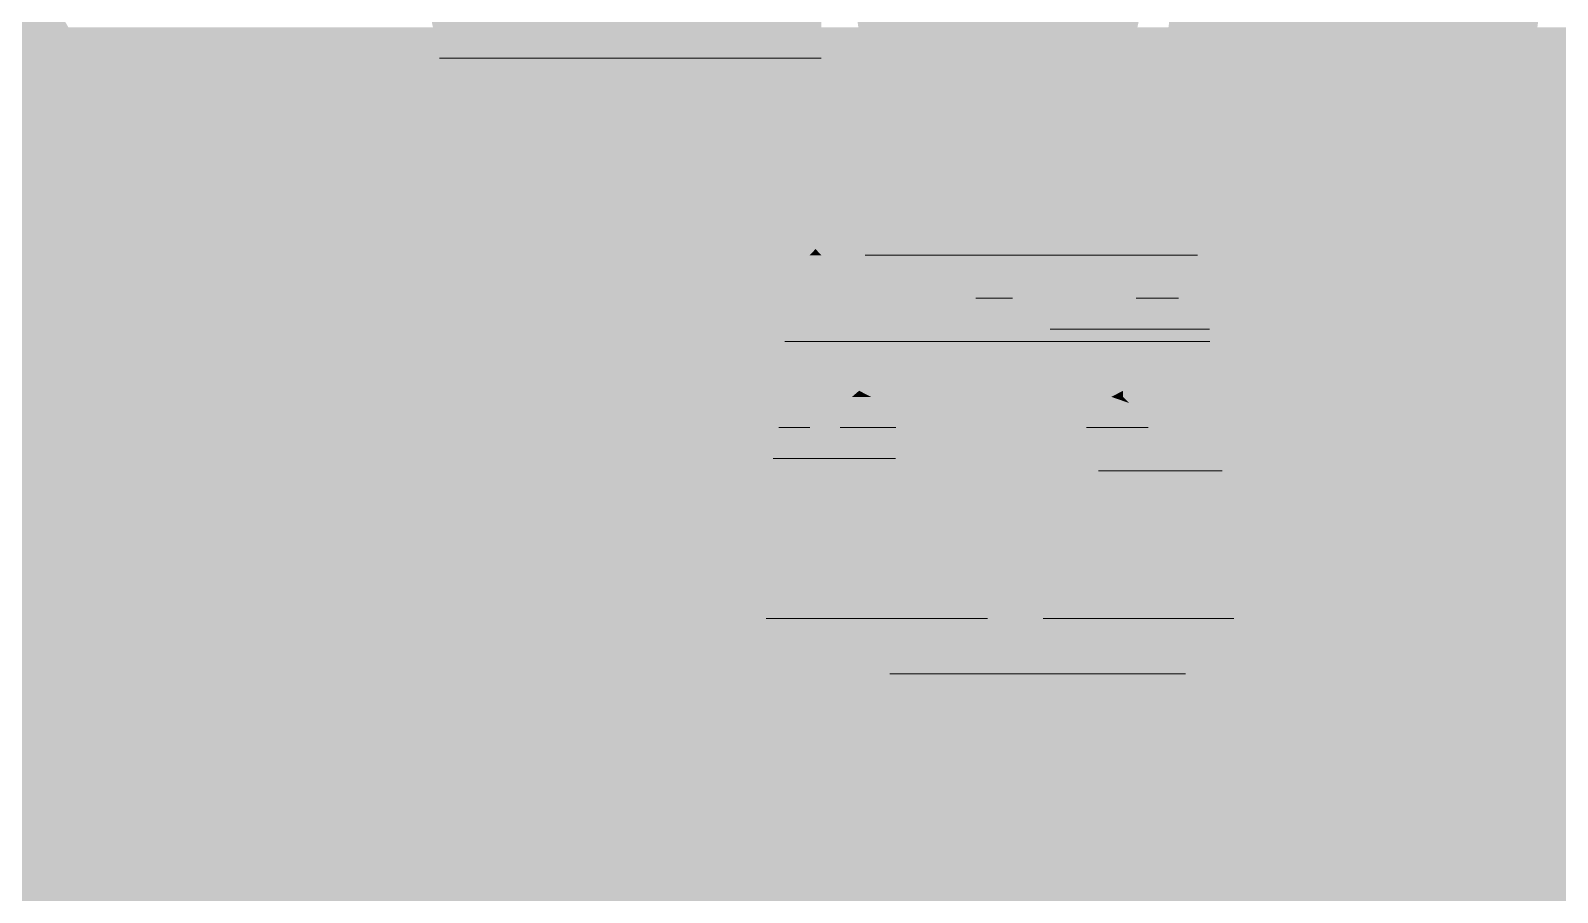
# Model space of a CAD drawing. Header units: inches. Extents: x 0.9 to 46, y 0.8 to 32.4.
# Drawn here: x 43.7883 to 44.2017, y 8.759 to 8.9923 of the extents above; entities that cross this region are included whole.
import ezdxf

# ---------------------------------------------------------------- set-up
doc = ezdxf.new("R2010")
doc.units = ezdxf.units.IN
doc.header["$MEASUREMENT"] = 0
doc.layers.add('PDF_Geometry', color=7, linetype='Continuous')
doc.layers.add('PDF_Solid Fills', color=7, linetype='Continuous')

msp = doc.modelspace()

# ---------------------------------------------------------------- linework, layer by layer
at = {"layer": 'PDF_Geometry', "lineweight": 9}
for points in [[(43.89906, 8.98484), (44.00239, 8.98484)], [(43.89906, 8.98484), (44.00239, 8.98484)], [(44.01424, 8.93149), (44.09592, 8.93149)], [(44.01424, 8.93149), (44.10421, 8.93149), (44.09592, 8.93149)], [(44.04423, 8.91985), (44.05412, 8.91985), (44.05093, 8.91985)], [(44.09432, 8.91985), (44.08762, 8.91985), (44.09911, 8.91985)], [(43.99254, 8.90817), (44.10754, 8.90817)], [(43.99254, 8.90817), (44.10754, 8.90817)], [(44.06752, 8.91149), (44.06433, 8.91149), (44.1074, 8.91149)], [(44.06752, 8.91149), (44.10753, 8.91149)], [(43.99095, 8.88485), (43.99928, 8.88485)], [(43.99095, 8.88485), (43.99928, 8.88485)], [(44.00754, 8.88485), (44.02254, 8.88485)], [(44.00754, 8.88485), (44.02254, 8.88485)], [(44.07422, 8.88485), (44.0909, 8.88485)], [(44.07422, 8.88485), (44.0909, 8.88485)], [(43.98935, 8.87652), (44.00603, 8.87652)], [(43.98935, 8.87652), (44.00594, 8.87652)], [(44.00913, 8.87652), (44.00594, 8.87652), (44.02094, 8.87652)], [(44.00913, 8.87652), (44.02253, 8.87652), (44.02094, 8.87652)], [(44.07741, 8.87317), (44.11091, 8.87317)], [(44.07741, 8.87317), (44.11074, 8.87317)], [(43.98744, 8.83316), (44.02923, 8.83316)], [(43.98744, 8.83316), (44.04742, 8.83316), (44.02923, 8.83316)], [(44.06242, 8.83316), (44.1141, 8.83316)], [(44.06242, 8.83316), (44.11409, 8.83316)], [(44.02413, 8.81816), (44.02094, 8.81816), (44.10102, 8.81816)], [(44.02413, 8.81816), (44.10102, 8.81816)]]:
    msp.add_lwpolyline(points, close=True, dxfattribs=at)
at = {"layer": 'PDF_Solid Fills', "lineweight": 9, "transparency": 33554559}
for points in [[(44.04933, 8.56151), (43.65753, 9.18983), (43.67763, 9.20148)], [(44.43571, 9.18651), (44.41753, 9.19816), (44.04933, 8.51653)], [(44.41753, 9.19816), (44.04933, 8.51653), (44.04933, 8.56151)], [(44.04933, 8.51653), (44.04933, 8.56151), (43.65753, 9.18983)], [(44.01073, 9.0065), (44.01264, 8.99151), (44.08762, 8.99151)], [(44.01073, 9.0065), (44.09081, 9.0065), (44.08762, 8.99151)], [(43.89587, 8.99983), (43.89906, 8.98484), (44.00243, 8.98484)], [(43.89587, 8.99983), (44.00243, 8.99983), (44.00243, 8.98484)], [(44.09751, 9.00149), (44.09592, 8.98985), (44.19578, 8.98985)], [(44.09751, 9.00149), (44.19738, 9.00149), (44.19578, 8.98985)], [(44.01264, 8.99151), (44.01424, 8.98152), (44.08921, 8.98152)], [(44.01264, 8.99151), (44.08762, 8.99151), (44.08921, 8.98152)], [(44.09592, 8.98985), (44.09911, 8.97316), (44.19259, 8.97316)], [(44.09592, 8.98985), (44.19578, 8.98985), (44.19259, 8.97316)], [(43.89906, 8.98484), (43.90927, 8.96317), (44.00084, 8.96317)], [(43.89906, 8.98484), (44.00243, 8.98484), (44.00084, 8.96317)], [(44.01424, 8.98152), (44.01264, 8.96818), (44.09081, 8.96818)], [(44.01424, 8.98152), (44.08921, 8.98152), (44.09081, 8.96818)], [(44.09911, 8.97316), (44.1074, 8.94652), (44.17919, 8.94652)], [(44.09911, 8.97316), (44.19259, 8.97316), (44.17919, 8.94652)], [(44.01264, 8.96818), (44.01073, 8.96151), (44.09241, 8.96151)], [(44.01264, 8.96818), (44.09081, 8.96818), (44.09241, 8.96151)], [(43.90927, 8.96317), (43.92075, 8.93816), (43.99254, 8.93816)], [(43.90927, 8.96317), (44.00084, 8.96317), (43.99254, 8.93816)], [(44.01073, 8.96151), (44.00913, 8.9515), (44.09592, 8.9515)], [(44.01073, 8.96151), (44.09241, 8.96151), (44.09592, 8.9515)], [(44.00913, 8.9515), (44.00243, 8.93484), (44.10262, 8.93484)], [(44.00913, 8.9515), (44.09592, 8.9515), (44.10262, 8.93484)], [(44.1074, 8.94652), (44.11251, 8.92817), (44.1693, 8.92817)], [(44.1074, 8.94652), (44.17919, 8.94652), (44.1693, 8.92817)], [(43.92075, 8.93816), (43.92267, 8.9365), (43.99254, 8.9365)], [(43.92075, 8.93816), (43.99254, 8.93816), (43.99254, 8.9365)], [(43.92267, 8.9365), (43.93575, 8.91318), (43.98425, 8.91318)], [(43.92267, 8.9365), (43.99254, 8.9365), (43.98425, 8.91318)], [(44.00084, 8.93318), (43.99924, 8.93149), (44.00243, 8.93149)], [(44.00243, 8.93484), (44.00084, 8.93318), (44.10262, 8.93318)], [(44.00084, 8.93318), (44.00754, 8.93318), (44.00243, 8.93149)], [(44.00243, 8.93484), (44.10262, 8.93484), (44.10262, 8.93318)], [(44.00754, 8.93318), (44.01424, 8.93149), (44.10421, 8.93149)], [(44.00754, 8.93318), (44.10262, 8.93318), (44.10421, 8.93149)], [(44.01934, 8.93149), (44.02253, 8.92983), (44.08411, 8.92983)], [(44.01934, 8.93149), (44.09592, 8.93149), (44.08411, 8.92983)], [(44.02253, 8.92983), (44.03242, 8.92482), (44.06912, 8.92482)], [(44.02253, 8.92983), (44.08411, 8.92983), (44.06912, 8.92482)], [(44.11251, 8.92817), (44.1157, 8.92316), (44.16579, 8.92316)], [(44.11251, 8.92817), (44.1693, 8.92817), (44.16579, 8.92316)], [(44.03242, 8.92482), (44.04072, 8.9215), (44.05763, 8.9215)], [(44.03242, 8.92482), (44.06912, 8.92482), (44.05763, 8.9215)], [(43.99573, 8.91985), (43.99414, 8.91815), (44.01934, 8.91815)], [(43.99573, 8.9215), (43.99573, 8.91985), (44.01073, 8.91985)], [(43.99573, 8.9215), (43.99924, 8.9215), (44.01073, 8.91985)], [(43.99573, 8.91985), (44.01073, 8.91985), (44.01934, 8.91815)], [(44.04072, 8.9215), (44.04423, 8.91985), (44.05412, 8.91985)], [(44.04072, 8.9215), (44.05763, 8.9215), (44.05412, 8.91985)], [(44.08762, 8.91985), (44.08252, 8.9165), (44.10421, 8.9165)], [(44.08762, 8.91985), (44.09911, 8.91985), (44.10421, 8.9165)], [(44.1157, 8.92316), (44.11761, 8.90316), (44.1543, 8.90316)], [(44.1157, 8.92316), (44.16579, 8.92316), (44.1543, 8.90316)], [(43.99414, 8.91815), (43.99414, 8.91484), (44.02572, 8.91484)], [(43.99414, 8.91815), (44.01934, 8.91815), (44.02572, 8.91484)], [(44.08252, 8.9165), (44.07582, 8.91484), (44.10581, 8.91484)], [(44.08252, 8.9165), (44.10421, 8.9165), (44.10581, 8.91484)], [(43.93575, 8.91318), (43.94245, 8.90316), (43.98265, 8.90316)], [(43.93575, 8.91318), (43.98425, 8.91318), (43.98265, 8.90316)], [(43.99414, 8.91484), (43.99254, 8.91149), (44.04072, 8.91149)], [(43.99414, 8.91484), (44.02572, 8.91484), (44.04072, 8.91149)], [(44.07582, 8.91484), (44.06752, 8.91149), (44.1074, 8.91149)], [(44.07582, 8.91484), (44.10581, 8.91484), (44.1074, 8.91149)], [(43.99254, 8.91149), (43.99254, 8.90817), (44.05252, 8.90817)], [(43.99254, 8.91149), (44.04072, 8.91149), (44.05252, 8.90817)], [(43.99254, 8.90817), (43.99254, 8.90316), (44.1074, 8.90316)], [(43.99254, 8.90817), (44.1074, 8.90817), (44.1074, 8.90316)], [(44.06433, 8.91149), (44.05252, 8.90817), (44.1074, 8.90817)], [(44.06433, 8.91149), (44.1074, 8.91149), (44.1074, 8.90817)], [(43.94245, 8.90316), (43.94404, 8.89984), (43.98265, 8.89984)], [(43.94245, 8.90316), (43.98265, 8.90316), (43.98265, 8.89984)], [(43.94404, 8.89984), (43.94756, 8.89483), (43.98265, 8.89483)], [(43.94404, 8.89984), (43.98265, 8.89984), (43.98265, 8.89483)], [(43.99254, 8.89984), (43.99095, 8.88485), (43.99924, 8.88485)], [(43.99254, 8.90316), (43.99254, 8.89984), (44.00243, 8.89984)], [(43.99254, 8.90316), (44.01424, 8.90316), (44.00243, 8.89984)], [(43.99254, 8.89984), (44.00243, 8.89984), (43.99924, 8.88485)], [(44.01424, 8.90316), (44.02764, 8.89818), (44.06912, 8.89818)], [(44.01424, 8.90316), (44.08252, 8.90316), (44.06912, 8.89818)], [(44.08252, 8.90316), (44.09432, 8.89984), (44.1074, 8.89984)], [(44.08252, 8.90316), (44.1074, 8.90316), (44.1074, 8.89984)], [(44.09432, 8.89984), (44.09911, 8.88985), (44.1074, 8.88985)], [(44.09432, 8.89984), (44.1074, 8.89984), (44.1074, 8.88985)], [(44.11761, 8.90316), (44.11761, 8.9015), (44.15239, 8.9015)], [(44.11761, 8.90316), (44.1543, 8.90316), (44.15239, 8.9015)], [(44.11761, 8.9015), (44.11761, 8.89818), (44.1508, 8.89818)], [(44.11761, 8.9015), (44.15239, 8.9015), (44.1508, 8.89818)], [(44.02764, 8.89818), (44.03083, 8.87652), (44.06433, 8.87652)], [(44.02764, 8.89818), (44.06912, 8.89818), (44.06433, 8.87652)], [(44.11761, 8.89818), (44.1157, 8.89317), (44.1476, 8.89317)], [(44.11761, 8.89818), (44.1508, 8.89818), (44.1476, 8.89317)], [(43.94756, 8.89483), (43.94915, 8.88985), (43.98265, 8.88985)], [(43.94756, 8.89483), (43.98265, 8.89483), (43.98265, 8.88985)], [(44.01073, 8.89151), (44.00913, 8.88985), (44.02094, 8.88985)], [(44.01264, 8.89483), (44.01073, 8.89317), (44.01583, 8.89317)], [(44.01073, 8.89317), (44.01073, 8.89151), (44.02094, 8.89151)], [(44.01073, 8.89317), (44.01583, 8.89317), (44.02094, 8.89151)], [(44.01073, 8.89151), (44.02094, 8.89151), (44.02094, 8.88985)], [(44.07582, 8.89151), (44.07422, 8.88485), (44.09081, 8.88485)], [(44.08092, 8.89317), (44.07582, 8.89151), (44.08571, 8.89151)], [(44.07582, 8.89151), (44.08571, 8.89151), (44.09081, 8.88485)], [(44.08411, 8.89483), (44.08092, 8.89317), (44.08411, 8.89317)], [(44.08092, 8.89317), (44.08411, 8.89317), (44.08571, 8.89151)], [(44.1157, 8.89317), (44.1157, 8.88985), (44.14601, 8.88985)], [(44.1157, 8.89317), (44.1476, 8.89317), (44.14601, 8.88985)], [(43.94915, 8.88985), (43.95266, 8.8865), (43.98265, 8.8865)], [(43.94915, 8.88985), (43.98265, 8.88985), (43.98265, 8.8865)], [(44.00913, 8.88985), (44.00754, 8.88485), (44.02253, 8.88485)], [(44.00913, 8.88985), (44.02094, 8.88985), (44.02253, 8.88485)], [(44.09751, 8.88816), (44.09592, 8.87984), (44.1074, 8.87984)], [(44.09911, 8.88985), (44.09751, 8.88816), (44.1074, 8.88816)], [(44.09751, 8.88816), (44.1074, 8.88816), (44.1074, 8.87984)], [(44.09911, 8.88985), (44.1074, 8.88985), (44.1074, 8.88816)], [(44.1157, 8.88985), (44.11761, 8.8865), (44.1425, 8.8865)], [(44.1157, 8.88985), (44.14601, 8.88985), (44.1425, 8.8865)], [(43.95266, 8.8865), (43.95585, 8.87652), (43.98265, 8.87652)], [(43.95266, 8.8865), (43.98265, 8.8865), (43.98265, 8.87652)], [(43.99095, 8.88485), (43.99095, 8.87818), (44.00243, 8.87818)], [(43.99095, 8.88485), (43.99924, 8.88485), (44.00243, 8.87818)], [(44.00754, 8.88485), (44.00913, 8.87652), (44.02253, 8.87652)], [(44.00754, 8.88485), (44.02253, 8.88485), (44.02253, 8.87652)], [(44.07422, 8.88485), (44.07741, 8.87652), (44.08762, 8.87652)], [(44.07422, 8.88485), (44.09081, 8.88485), (44.08762, 8.87652)], [(44.11761, 8.8865), (44.11761, 8.87984), (44.1425, 8.87984)], [(44.11761, 8.8865), (44.1425, 8.8865), (44.1425, 8.87984)], [(44.09592, 8.87984), (44.09592, 8.87818), (44.10932, 8.87818)], [(44.09592, 8.87984), (44.1074, 8.87984), (44.10932, 8.87818)], [(44.11761, 8.87984), (44.1208, 8.86985), (44.13931, 8.86985)], [(44.11761, 8.87984), (44.1425, 8.87984), (44.13931, 8.86985)], [(43.95585, 8.87652), (43.96255, 8.86484), (43.97914, 8.86484)], [(43.95585, 8.87652), (43.98265, 8.87652), (43.97914, 8.86484)], [(43.98935, 8.87652), (43.98744, 8.86816), (44.02094, 8.86816)], [(43.99095, 8.87818), (43.98935, 8.87652), (44.00243, 8.87652)], [(43.98935, 8.87652), (44.02094, 8.87652), (44.02094, 8.86816)], [(43.99095, 8.87818), (44.00243, 8.87818), (44.00243, 8.87652)], [(44.03083, 8.87652), (44.02572, 8.85485), (44.07263, 8.85485)], [(44.03083, 8.87652), (44.06433, 8.87652), (44.07263, 8.85485)], [(44.07741, 8.87652), (44.07741, 8.87317), (44.09081, 8.87317)], [(44.07741, 8.87652), (44.08762, 8.87652), (44.09081, 8.87317)], [(44.09592, 8.87818), (44.09081, 8.87317), (44.11091, 8.87317)], [(44.09592, 8.87818), (44.10932, 8.87818), (44.11091, 8.87317)], [(44.07933, 8.87317), (44.08092, 8.86816), (44.11251, 8.86816)], [(44.07933, 8.87317), (44.11091, 8.87317), (44.11251, 8.86816)], [(43.98744, 8.86816), (43.98744, 8.86152), (44.01424, 8.86152)], [(43.98744, 8.86816), (44.02094, 8.86816), (44.01424, 8.86152)], [(44.08092, 8.86816), (44.08571, 8.86318), (44.1141, 8.86318)], [(44.08092, 8.86816), (44.11251, 8.86816), (44.1141, 8.86318)], [(44.1208, 8.86985), (44.12431, 8.85983), (44.13739, 8.85983)], [(44.1208, 8.86985), (44.13931, 8.86985), (44.13739, 8.85983)], [(43.96255, 8.86484), (43.96415, 8.86152), (43.97914, 8.86152)], [(43.96255, 8.86484), (43.97914, 8.86484), (43.97914, 8.86152)], [(44.08571, 8.86318), (44.09592, 8.85316), (44.1157, 8.85316)], [(44.08571, 8.86318), (44.1141, 8.86318), (44.1157, 8.85316)], [(43.96415, 8.86152), (43.96574, 8.84984), (43.97595, 8.84984)], [(43.96415, 8.86152), (43.97914, 8.86152), (43.97595, 8.84984)], [(43.98744, 8.86152), (43.98584, 8.85817), (44.01073, 8.85817)], [(43.98584, 8.85817), (43.98584, 8.85316), (44.00435, 8.85316)], [(43.98584, 8.85817), (44.01073, 8.85817), (44.00435, 8.85316)], [(43.98744, 8.86152), (44.01424, 8.86152), (44.01073, 8.85817)], [(44.12431, 8.85983), (44.12591, 8.8515), (44.1358, 8.8515)], [(44.12431, 8.85983), (44.13739, 8.85983), (44.1358, 8.8515)], [(44.02572, 8.85485), (44.00594, 8.84649), (44.09241, 8.84649)], [(44.02572, 8.85485), (44.07263, 8.85485), (44.09241, 8.84649)], [(43.96574, 8.84984), (43.96766, 8.84819), (43.97595, 8.84819)], [(43.96574, 8.84984), (43.97595, 8.84984), (43.97595, 8.84819)], [(43.98584, 8.85316), (43.98584, 8.8515), (44.00243, 8.8515)], [(43.98584, 8.85316), (44.00435, 8.85316), (44.00243, 8.8515)], [(43.98584, 8.8515), (43.98584, 8.84984), (43.99924, 8.84984)], [(43.98584, 8.8515), (44.00243, 8.8515), (43.99924, 8.84984)], [(43.98584, 8.84984), (43.98584, 8.84819), (44.00243, 8.84819)], [(43.98584, 8.84984), (43.99924, 8.84984), (44.00243, 8.84819)], [(44.09592, 8.85316), (44.09911, 8.84984), (44.11761, 8.84984)], [(44.09592, 8.85316), (44.1157, 8.85316), (44.11761, 8.84984)], [(44.09911, 8.84984), (44.09592, 8.84819), (44.11761, 8.84819)], [(44.09911, 8.84984), (44.11761, 8.84984), (44.11761, 8.84819)], [(44.12591, 8.8515), (44.12591, 8.84484), (44.1342, 8.84484)], [(44.12591, 8.8515), (44.1358, 8.8515), (44.1342, 8.84484)], [(43.96766, 8.84819), (43.96766, 8.84152), (43.97595, 8.84152)], [(43.96766, 8.84819), (43.97595, 8.84819), (43.97595, 8.84152)], [(43.98584, 8.84819), (43.98584, 8.84649), (44.00594, 8.84649)], [(43.98584, 8.84819), (44.00243, 8.84819), (44.00594, 8.84649)], [(43.98584, 8.84649), (43.98584, 8.84484), (44.11761, 8.84484)], [(43.98584, 8.84649), (44.11761, 8.84649), (44.11761, 8.84484)], [(44.09592, 8.84819), (44.09241, 8.84649), (44.11761, 8.84649)], [(44.09592, 8.84819), (44.11761, 8.84819), (44.11761, 8.84649)], [(43.96766, 8.84152), (43.96925, 8.83316), (43.97755, 8.83316)], [(43.96766, 8.84152), (43.97595, 8.84152), (43.97755, 8.83316)], [(43.98584, 8.84484), (43.98584, 8.84152), (44.1157, 8.84152)], [(43.98584, 8.84484), (44.11761, 8.84484), (44.1157, 8.84152)], [(43.98584, 8.84152), (43.98744, 8.83316), (44.1141, 8.83316)], [(43.98584, 8.84152), (44.1157, 8.84152), (44.1141, 8.83316)], [(44.12591, 8.84484), (44.12431, 8.83316), (44.13261, 8.83316)], [(44.12591, 8.84484), (44.1342, 8.84484), (44.13261, 8.83316)], [(43.7842, 8.83817), (43.78101, 8.83485), (43.80589, 8.81484)], [(43.78101, 8.83485), (43.80589, 8.81484), (43.8043, 8.81149)], [(43.96925, 8.83316), (43.96925, 8.82818), (43.97914, 8.82818)], [(43.96925, 8.83316), (43.97755, 8.83316), (43.97914, 8.82818)], [(43.98935, 8.83316), (43.98935, 8.8315), (44.02572, 8.8315)], [(43.98935, 8.83316), (44.02923, 8.83316), (44.02572, 8.8315)], [(44.07263, 8.83316), (44.08921, 8.82984), (44.10421, 8.82984)], [(44.07263, 8.83316), (44.1141, 8.83316), (44.10421, 8.82984)], [(44.12431, 8.83316), (44.11921, 8.82317), (44.1291, 8.82317)], [(44.12431, 8.83316), (44.13261, 8.83316), (44.1291, 8.82317)], [(43.98935, 8.8315), (43.99765, 8.82818), (44.01264, 8.82818)], [(43.98935, 8.8315), (44.02572, 8.8315), (44.01264, 8.82818)], [(44.08921, 8.82984), (44.10421, 8.82984), (44.10102, 8.82818)], [(43.96925, 8.82818), (43.96925, 8.82317), (43.98265, 8.82317)], [(43.96925, 8.82818), (43.97914, 8.82818), (43.98265, 8.82317)], [(43.99765, 8.82818), (44.01264, 8.82818), (44.00243, 8.82649)], [(44.05093, 8.82483), (44.04072, 8.82317), (44.06592, 8.82317)], [(44.05093, 8.82483), (44.06082, 8.82483), (44.06592, 8.82317)], [(43.96925, 8.82317), (43.97085, 8.81816), (43.99573, 8.81816)], [(43.96925, 8.82317), (43.98265, 8.82317), (43.99573, 8.81816)], [(44.04072, 8.82317), (44.02923, 8.81982), (44.08921, 8.81982)], [(44.04072, 8.82317), (44.06592, 8.82317), (44.08921, 8.81982)], [(44.11921, 8.82317), (44.11251, 8.81982), (44.1291, 8.81982)], [(44.11921, 8.82317), (44.1291, 8.82317), (44.1291, 8.81982)], [(43.97085, 8.81816), (43.97085, 8.8165), (44.00243, 8.8165)], [(43.97085, 8.81816), (43.99573, 8.81816), (44.00243, 8.8165)], [(43.97085, 8.8165), (43.97085, 8.81484), (44.00913, 8.81484)], [(43.97085, 8.8165), (44.00243, 8.8165), (44.00913, 8.81484)], [(44.01743, 8.8165), (44.00913, 8.81484), (44.1275, 8.81484)], [(44.02094, 8.81816), (44.01743, 8.8165), (44.10421, 8.8165)], [(44.01743, 8.8165), (44.1275, 8.8165), (44.1275, 8.81484)], [(44.02094, 8.81816), (44.10102, 8.81816), (44.10421, 8.8165)], [(44.02923, 8.81982), (44.02413, 8.81816), (44.09751, 8.81816)], [(44.02923, 8.81982), (44.08921, 8.81982), (44.09751, 8.81816)], [(44.1074, 8.81816), (44.10421, 8.8165), (44.1275, 8.8165)], [(44.11251, 8.81982), (44.1074, 8.81816), (44.1275, 8.81816)], [(44.1074, 8.81816), (44.1275, 8.81816), (44.1275, 8.8165)], [(44.11251, 8.81982), (44.1291, 8.81982), (44.1275, 8.81816)], [(43.80589, 8.81484), (43.8043, 8.81149), (43.84099, 8.79149)], [(43.97085, 8.81484), (43.97085, 8.80818), (44.12591, 8.80818)], [(43.97085, 8.81484), (44.1275, 8.81484), (44.12591, 8.80818)], [(43.8043, 8.81149), (43.84099, 8.79149), (43.83748, 8.78817)], [(43.97085, 8.80818), (43.97755, 8.79816), (44.1224, 8.79816)], [(43.97085, 8.80818), (44.12591, 8.80818), (44.1224, 8.79816)], [(43.76601, 8.76651), (43.76601, 8.76319), (43.82759, 8.7965)], [(43.76601, 8.76319), (43.82759, 8.7965), (43.82759, 8.79149)], [(43.82759, 8.7965), (43.82759, 8.79149), (43.85248, 8.78817)], [(43.97755, 8.79816), (43.97755, 8.7965), (44.1208, 8.7965)], [(43.97755, 8.79816), (44.1224, 8.79816), (44.1208, 8.7965)], [(43.97755, 8.7965), (43.98584, 8.78817), (44.10421, 8.78817)], [(43.97755, 8.7965), (44.1208, 8.7965), (44.10421, 8.78817)], [(43.82759, 8.79149), (43.85248, 8.78817), (43.84929, 8.78485)], [(43.85248, 8.78817), (43.84929, 8.78485), (43.87577, 8.75483)], [(43.98584, 8.78817), (43.98744, 8.78651), (44.04582, 8.78651)], [(43.98584, 8.78817), (44.05763, 8.78817), (44.04582, 8.78651)], [(44.05763, 8.78817), (44.06433, 8.78651), (44.10262, 8.78651)], [(44.05763, 8.78817), (44.10421, 8.78817), (44.10262, 8.78651)], [(43.84929, 8.78485), (43.87577, 8.75483), (43.87258, 8.75317)], [(43.98744, 8.78651), (43.99095, 8.78316), (44.03083, 8.78316)], [(43.98744, 8.78651), (44.04582, 8.78651), (44.03083, 8.78316)], [(44.06433, 8.78651), (44.07263, 8.78485), (44.09751, 8.78485)], [(44.06433, 8.78651), (44.10262, 8.78651), (44.09751, 8.78485)], [(44.07263, 8.78485), (44.08252, 8.78316), (44.09241, 8.78316)], [(44.07263, 8.78485), (44.09751, 8.78485), (44.09241, 8.78316)], [(43.99095, 8.78316), (44.00243, 8.7815), (44.01743, 8.7815)], [(43.99095, 8.78316), (44.03083, 8.78316), (44.01743, 8.7815)], [(44.00243, 8.7815), (44.01743, 8.7815), (44.00754, 8.77984)], [(44.08252, 8.78316), (44.09241, 8.78316), (44.09081, 8.7815)]]:
    msp.add_solid(points, dxfattribs=at)
at = {"layer": 'PDF_Solid Fills', "color": 9, "lineweight": 9, "true_color": 0xc0c0c0, "transparency": 33554559}
for points in [[(43.75931, 8.99316), (43.78579, 8.9715), (44.04933, 8.9715)], [(43.75931, 8.99316), (44.04933, 8.99316), (44.04933, 8.9715)], [(44.04933, 8.99316), (44.04933, 8.9715), (44.31255, 8.9715)], [(44.04933, 8.99316), (44.33904, 8.99316), (44.31255, 8.9715)], [(43.78579, 8.9715), (43.7759, 8.93484), (44.04933, 8.93484)], [(43.78579, 8.9715), (44.04933, 8.9715), (44.04933, 8.93484)], [(44.04933, 8.9715), (44.04933, 8.93484), (44.32245, 8.93484)], [(44.04933, 8.9715), (44.31255, 8.9715), (44.32245, 8.93484)], [(43.7759, 8.93484), (43.7491, 8.88485), (44.04933, 8.88485)], [(43.7759, 8.93484), (44.04933, 8.93484), (44.04933, 8.88485)], [(44.04933, 8.93484), (44.04933, 8.88485), (44.34925, 8.88485)], [(44.04933, 8.93484), (44.32245, 8.93484), (44.34925, 8.88485)], [(43.7491, 8.88485), (43.7826, 8.83651), (44.04933, 8.83651)], [(43.7491, 8.88485), (44.04933, 8.88485), (44.04933, 8.83651)], [(44.04933, 8.88485), (44.04933, 8.83651), (44.31575, 8.83651)], [(44.04933, 8.88485), (44.34925, 8.88485), (44.31575, 8.83651)], [(43.7826, 8.83651), (43.80589, 8.81319), (44.04933, 8.81319)], [(43.7826, 8.83651), (44.04933, 8.83651), (44.04933, 8.81319)], [(44.04933, 8.83651), (44.04933, 8.81319), (44.29245, 8.81319)], [(44.04933, 8.83651), (44.31575, 8.83651), (44.29245, 8.81319)], [(43.80589, 8.81319), (43.83908, 8.78983), (44.04933, 8.78983)], [(43.80589, 8.81319), (44.04933, 8.81319), (44.04933, 8.78983)], [(44.04933, 8.81319), (44.04933, 8.78983), (44.25927, 8.78983)], [(44.04933, 8.81319), (44.29245, 8.81319), (44.25927, 8.78983)], [(43.83908, 8.78983), (43.85088, 8.78651), (44.04933, 8.78651)], [(43.83908, 8.78983), (44.04933, 8.78983), (44.04933, 8.78651)], [(44.04933, 8.78983), (44.04933, 8.78651), (44.24747, 8.78651)], [(44.04933, 8.78983), (44.25927, 8.78983), (44.24747, 8.78651)], [(43.85088, 8.78651), (43.87417, 8.75317), (44.04933, 8.75317)], [(43.85088, 8.78651), (44.04933, 8.78651), (44.04933, 8.75317)], [(44.04933, 8.78651), (44.04933, 8.75317), (44.22418, 8.75317)], [(44.04933, 8.78651), (44.24747, 8.78651), (44.22418, 8.75317)]]:
    msp.add_solid(points, dxfattribs=at)
at = {"layer": 'PDF_Solid Fills', "color": 251, "lineweight": 9, "true_color": 0x4d4d4d, "transparency": 33554559}
for points in [[(43.68912, 8.83651), (43.70922, 8.81319), (43.80589, 8.81319)], [(43.68912, 8.83651), (43.7826, 8.83651), (43.80589, 8.81319)], [(43.70922, 8.81319), (43.71241, 8.80818), (43.8126, 8.80818)], [(43.70922, 8.81319), (43.80589, 8.81319), (43.8126, 8.80818)], [(43.71241, 8.80818), (43.72262, 8.79318), (43.83429, 8.79318)], [(43.71241, 8.80818), (43.8126, 8.80818), (43.83429, 8.79318)], [(43.72262, 8.79318), (43.72422, 8.78983), (43.81929, 8.78983)], [(43.72262, 8.79318), (43.82759, 8.79318), (43.81929, 8.78983)], [(43.82759, 8.79318), (43.81929, 8.78983), (43.83908, 8.78983)], [(43.82759, 8.79318), (43.83429, 8.79318), (43.83908, 8.78983)], [(43.72422, 8.78983), (43.72581, 8.78651), (43.8126, 8.78651)], [(43.72422, 8.78983), (43.81929, 8.78983), (43.8126, 8.78651)], [(43.81929, 8.78983), (43.8126, 8.78651), (43.85088, 8.78651)], [(43.81929, 8.78983), (43.83908, 8.78983), (43.85088, 8.78651)], [(43.72581, 8.78651), (43.73251, 8.77483), (43.7893, 8.77483)], [(43.72581, 8.78651), (43.8126, 8.78651), (43.7893, 8.77483)], [(43.8126, 8.78651), (43.7893, 8.77483), (43.85758, 8.77483)], [(43.8126, 8.78651), (43.85088, 8.78651), (43.85758, 8.77483)], [(43.73251, 8.77483), (43.7893, 8.77483), (43.76601, 8.76485)], [(43.7893, 8.77483), (43.76601, 8.76485), (43.86588, 8.76485)], [(43.7893, 8.77483), (43.85758, 8.77483), (43.86588, 8.76485)], [(43.68082, 8.76319), (43.68912, 8.75317), (43.87417, 8.75317)], [(43.68082, 8.76319), (43.86747, 8.76319), (43.87417, 8.75317)], [(43.76601, 8.76485), (43.74751, 8.76319), (43.86747, 8.76319)], [(43.76601, 8.76485), (43.86588, 8.76485), (43.86747, 8.76319)]]:
    msp.add_solid(points, dxfattribs=at)

doc.saveas('drawing.dxf')
